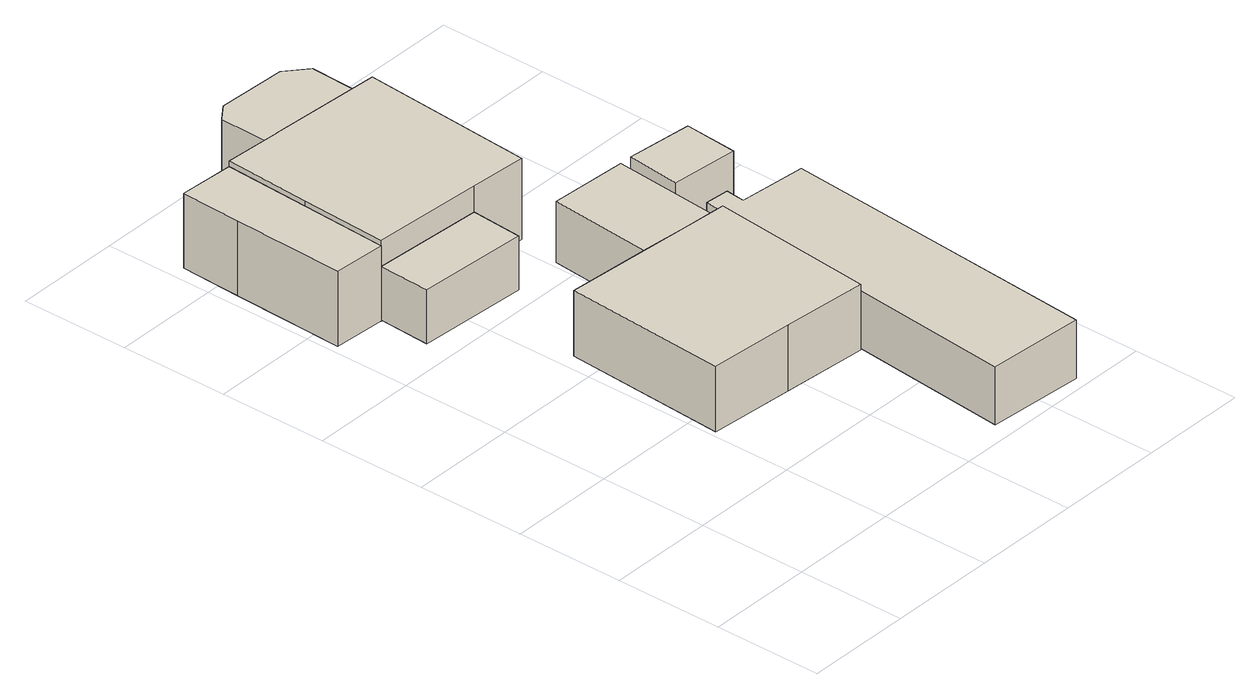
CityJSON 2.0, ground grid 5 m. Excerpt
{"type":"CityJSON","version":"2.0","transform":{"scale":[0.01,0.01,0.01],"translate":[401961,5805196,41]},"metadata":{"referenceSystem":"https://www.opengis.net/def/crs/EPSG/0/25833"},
"CityObjects":{
"building1":{"type":"Building","attributes":{"Gemeindeschluessel":"11000009","BezugspunktDach":"2200","function":"31001_2000","measuredHeight":4.23,"storeysAboveGround":1},"address":[{"country":"Germany","locality":"Berlin","thoroughfareNumber":"79 (1)","thoroughfareName":"Kleine Waldstraße"}],"geometry":[{"type":"Solid","lod":"1","boundaries":[[[[0,1,2,3,4]],[[5,6,7,8,9]],[[5,9,4,3]],[[6,5,3,2]],[[7,6,2,1]],[[8,7,1,0]],[[9,8,0,4]]]]}]},
"building2":{"type":"Building","attributes":{"Gemeindeschluessel":"11000009","BezugspunktDach":"2200","function":"51009_1610","measuredHeight":2.49,"storeysAboveGround":0},"address":[{"country":"Germany","locality":"Berlin"}],"geometry":[{"type":"Solid","lod":"1","boundaries":[[[[10,11,12,13]],[[14,15,16,17]],[[14,17,13,12]],[[15,14,12,11]],[[16,15,11,10]],[[17,16,10,13]]]]}]},
"building3":{"type":"Building","attributes":{"Gemeindeschluessel":"11000009","BezugspunktDach":"2200","function":"31001_2000","measuredHeight":3.5,"storeysAboveGround":1},"address":[{"country":"Germany","locality":"Berlin","thoroughfareNumber":"78B (1)","thoroughfareName":"Kleine Waldstraße"}],"geometry":[{"type":"Solid","lod":"1","boundaries":[[[[18,19,20,21,22,23,24,25]],[[26,27,28,29,30,31,32,33]],[[26,33,25,24]],[[27,26,24,23]],[[28,27,23,22]],[[29,28,22,21]],[[30,29,21,20]],[[31,30,20,19]],[[32,31,19,18]],[[33,32,18,25]]]]}]},
"building4":{"type":"Building","attributes":{"Gemeindeschluessel":"11000009","function":"31001_1010"},"address":[{"country":"Germany","locality":"Berlin","thoroughfareNumber":"79","thoroughfareName":"Kleine Waldstraße"}],"children":["building4-1","building4-2"]},
"building4-1":{"type":"BuildingPart","attributes":{"BezugspunktDach":"2200","measuredHeight":4.41,"storeysAboveGround":1},"parents":["building4"],"geometry":[{"type":"Solid","lod":"1","boundaries":[[[[34,35,36,37,38,39,40,41]],[[42,43,44,45,46,47,48,49]],[[42,49,41,40]],[[43,42,40,39]],[[44,43,39,38]],[[45,44,38,37]],[[46,45,37,36],[50,51,52,45]],[[47,46,36,35]],[[48,47,35,34]],[[49,48,34,41]],[[51,50,45,52]]]]}]},
"building4-2":{"type":"BuildingPart","attributes":{"BezugspunktDach":"2200","measuredHeight":3.14,"storeysAboveGround":1},"parents":["building4"],"geometry":[{"type":"MultiSurface","lod":"1","boundaries":[[[51,53,54,55,56,52]],[[57,58,59,60,50,45]],[[57,45,52,56]],[[58,57,56,55]],[[59,58,55,54]],[[60,59,54,53]],[[50,60,53,51]],[[50,51,52,45,61]]]}]},
"building5":{"type":"Building","attributes":{"Gemeindeschluessel":"11000009","BezugspunktDach":"2200","function":"31001_2000","measuredHeight":2.84,"storeysAboveGround":1},"address":[{"country":"Germany","locality":"Berlin","thoroughfareNumber":"79 (3)","thoroughfareName":"Kleine Waldstraße"}],"geometry":[{"type":"Solid","lod":"1","boundaries":[[[[62,63,64,65]],[[66,67,68,69]],[[66,69,65,64]],[[67,66,64,63]],[[68,67,63,62]],[[69,68,62,65]]]]}]},
"building6":{"type":"Building","attributes":{"Gemeindeschluessel":"11000009","BezugspunktDach":"2200","function":"31001_2000","measuredHeight":2.7,"storeysAboveGround":1},"address":[{"country":"Germany","locality":"Berlin","thoroughfareNumber":"80 (3)","thoroughfareName":"Kleine Waldstraße"}],"geometry":[{"type":"Solid","lod":"1","boundaries":[[[[70,71,72,73,74,75,76,77]],[[78,79,80,81,82,83,84,85]],[[78,85,77,76]],[[79,78,76,75]],[[80,79,75,74]],[[81,80,74,73]],[[82,81,73,72]],[[83,82,72,71]],[[84,83,71,70]],[[85,84,70,77]]]]}]},
"building7":{"type":"Building","attributes":{"Gemeindeschluessel":"11000009","BezugspunktDach":"2200","function":"31001_2000","measuredHeight":2.74,"storeysAboveGround":1},"address":[{"country":"Germany","locality":"Berlin","thoroughfareNumber":"80 (2)","thoroughfareName":"Kleine Waldstraße"}],"geometry":[{"type":"Solid","lod":"1","boundaries":[[[[86,87,88,89]],[[90,91,92,93]],[[90,93,89,88]],[[91,90,88,87]],[[92,91,87,86]],[[93,92,86,89]]]]}]}
},
"vertices":[
[278,2357,379],[318,3161,379],[64,3176,379],[53,2892,379],[33,2372,379],[53,2892,31],[64,3176,31],[318,3161,31],[278,2357,31],[33,2372,31],
[780,2088,284],[796,2326,284],[278,2357,284],[266,2117,284],[278,2357,34],[796,2326,34],[780,2088,34],[266,2117,34],
[927,850,331],[1324,819,331],[1396,1576,331],[1345,1579,331],[1187,1591,331],[986,1606,331],[576,1637,331],[529,880,331],[576,1637,26],[986,1606,26],[1187,1591,26],[1345,1579,26],[1396,1576,26],[1324,819,26],[927,850,26],[529,880,26],
[796,2326,405],[1061,2310,405],[1120,3114,405],[586,3146,405],[586,3145,405],[318,3161,405],[298,2759,405],[278,2357,405],[298,2759,27],[318,3161,27],[586,3145,27],[586,3146,27],[1120,3114,27],[1061,2310,27],[796,2326,27],[278,2357,27],[1077,3117,27],[1077,3117,341],[586,3146,341],
[1088,3389,341],[992,3472,341],[668,3486,341],[593,3431,341],[593,3431,27],[668,3486,27],[992,3472,27],[1088,3389,27],[757,3135,27],
[1345,1579,314],[1386,2083,314],[1023,2104,314],[979,1607,314],[1023,2104,30],[1386,2083,30],[1345,1579,30],[979,1607,30],
[1703,49,303],[1822,1539,303],[1507,1568,303],[1515,1656,303],[1404,1665,303],[1396,1576,303],[1324,819,303],[1254,79,303],[1324,819,33],[1396,1576,33],[1404,1665,33],[1515,1656,33],[1507,1568,33],[1822,1539,33],[1703,49,33],[1254,79,33],
[1734,1808,311],[1754,2055,311],[1447,2086,311],[1422,1836,311],[1447,2086,37],[1754,2055,37],[1734,1808,37],[1422,1836,37]
]}
